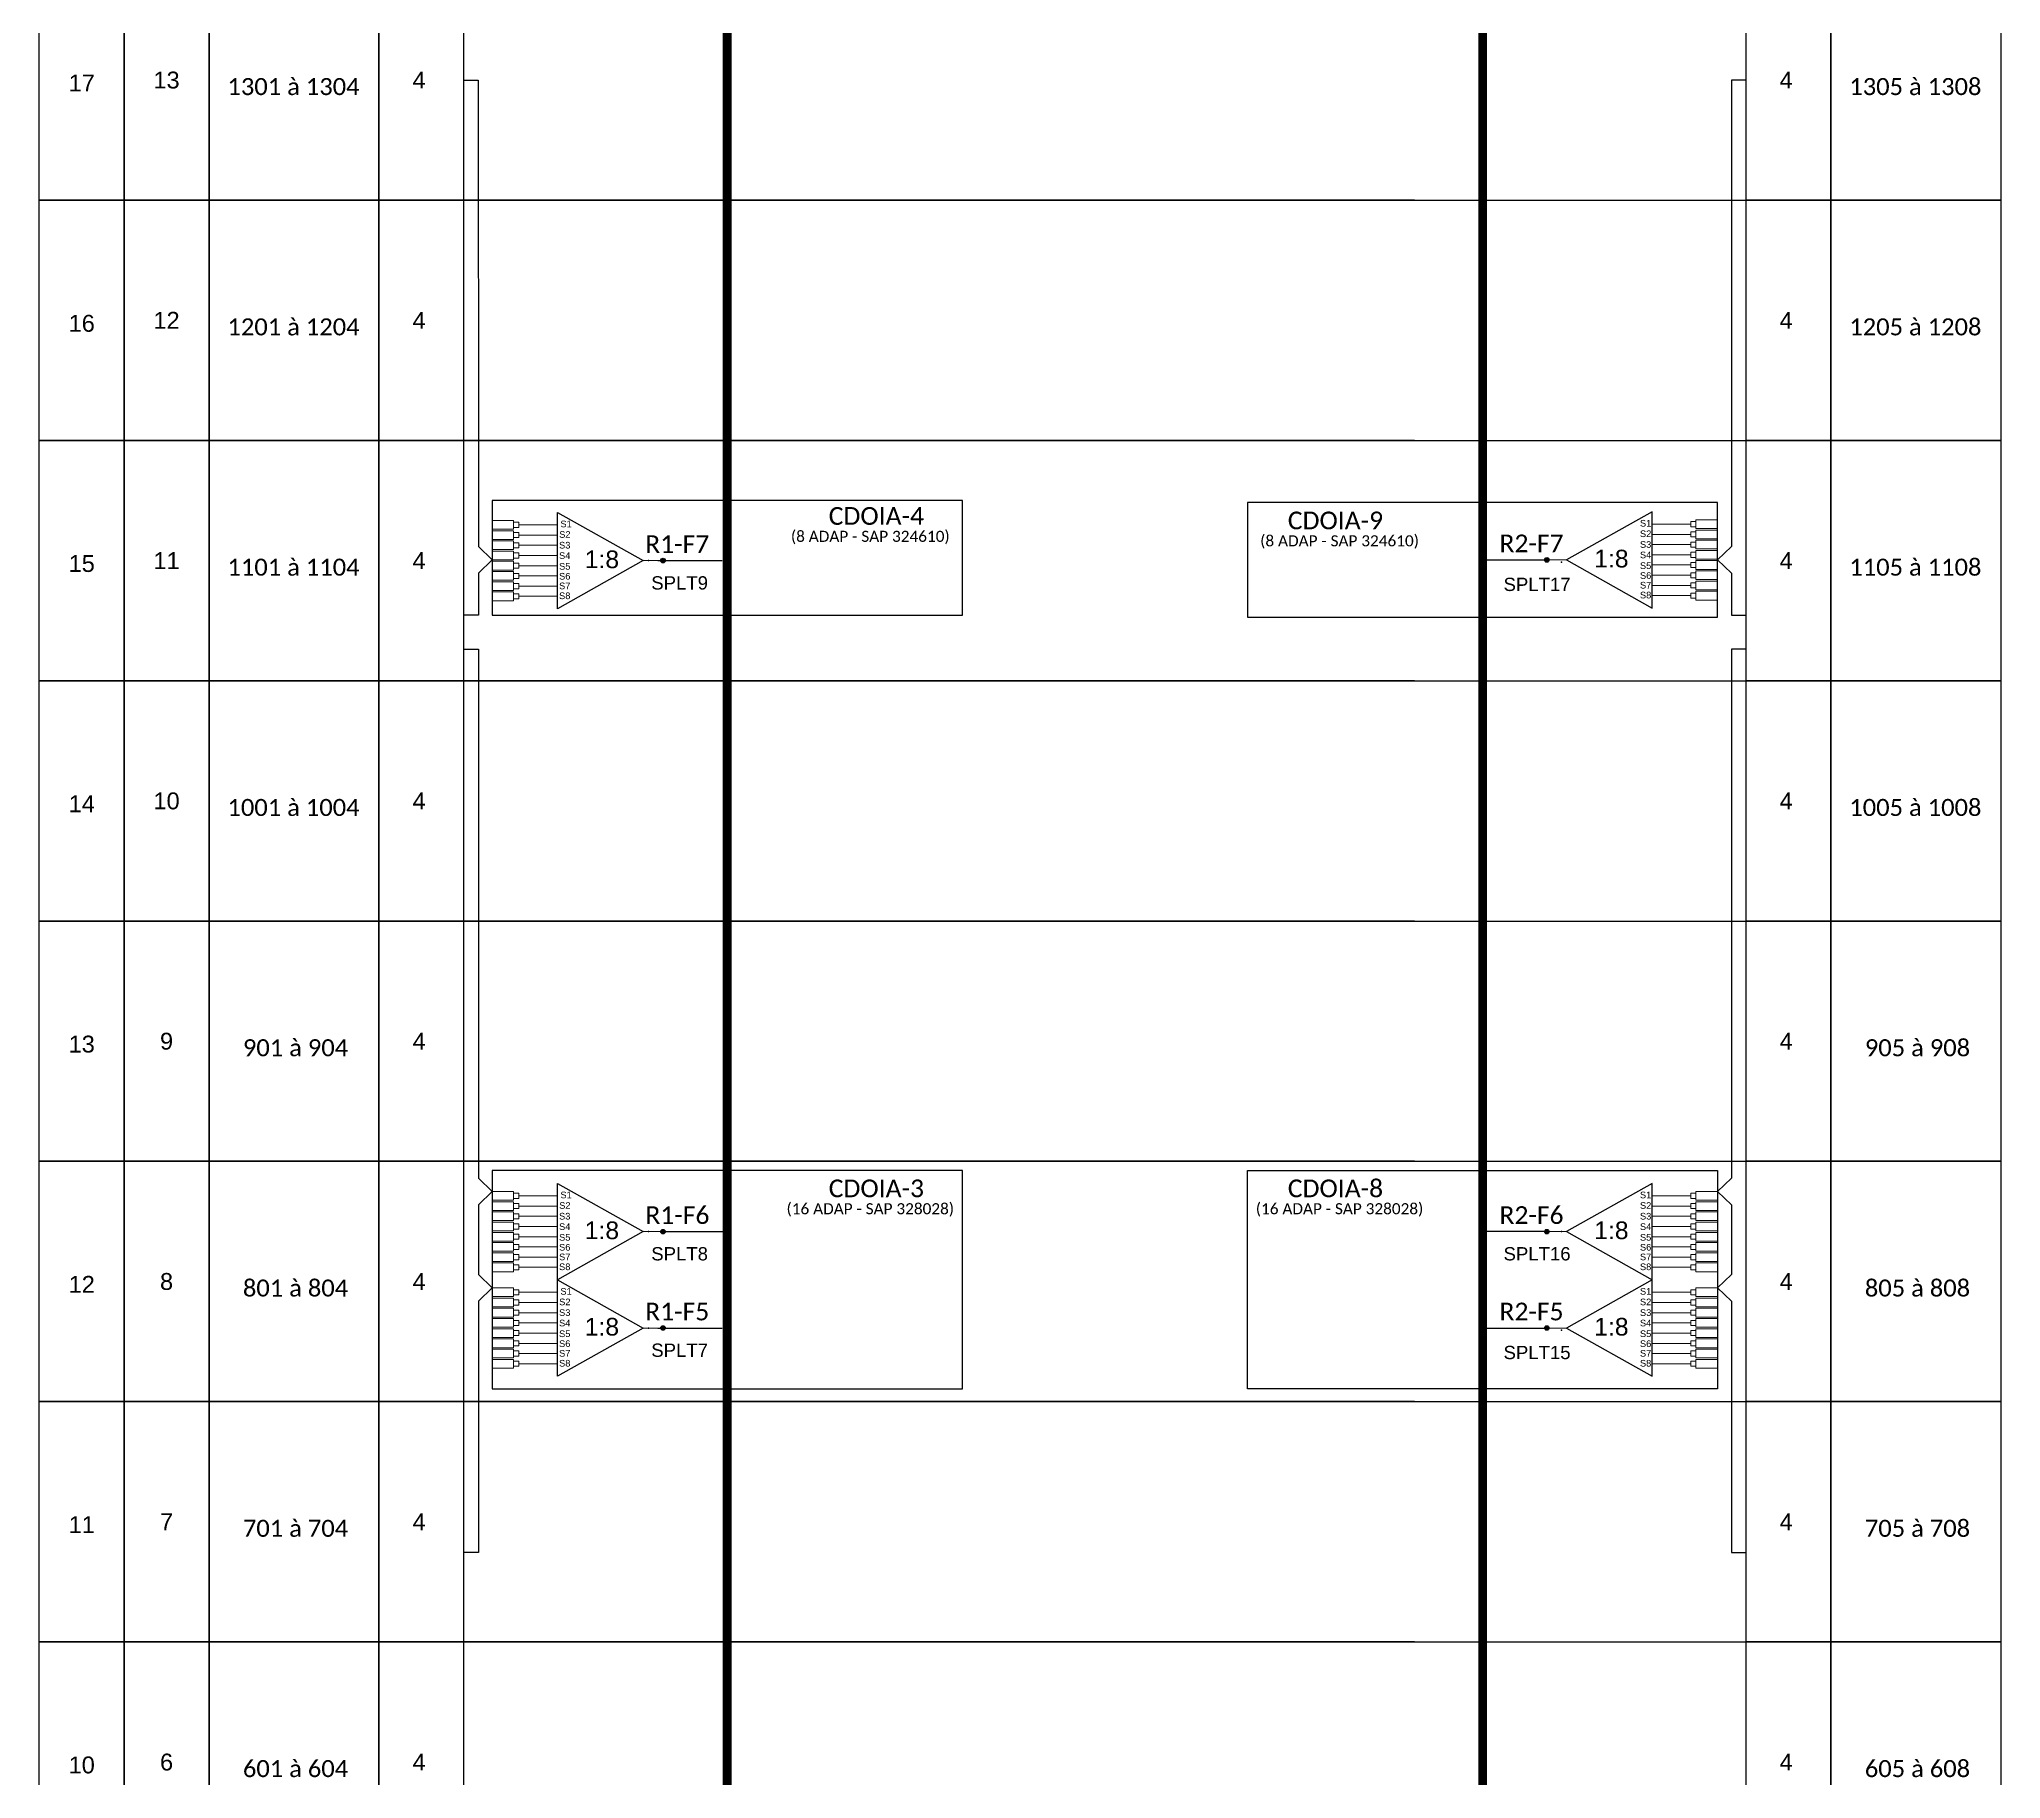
# Model space of a CAD drawing. Header units: millimetres. Extents: x 688550 to 690417, y 7458888 to 7459543.
# Drawn here: x 689033 to 689229.8, y 7459221 to 7459395.5 of the extents above; entities that cross this region are included whole.
import ezdxf
from ezdxf.enums import TextEntityAlignment as Align

# ---------------------------------------------------------------- set-up
doc = ezdxf.new("R2010")
doc.units = ezdxf.units.MM
doc.header["$LTSCALE"] = 3
doc.header["$MEASUREMENT"] = 0
doc.styles.add('ARIAL', font='arial.ttf')
doc.styles.add('WMF-Calibri0', font='calibri.ttf')

# ---------------------------------------------------------------- blocks, each defined once
blk = doc.blocks.new('SPLT_1-8_SC-APC')
at = {"color": 1}
blk.add_lwpolyline([(-7.37, -2.1), (-17.04, -7.55), (-7.37, -13), (-7.37, -2.1)], dxfattribs=at)
at = {"color": 3, "lineweight": 0}
for points in [[(-2.99, -3.51), (-7.37, -3.51)], [(-2.41, -3.02), (-2.41, -4)], [(-2.41, -3.02), (0, -3.02)], [(-2.41, -4), (0, -4)], [(-2.41, -4.17), (-2.41, -5.16)], [(-2.41, -4.17), (0, -4.17)], [(-7.37, -4.66), (-2.99, -4.66)], [(-7.37, -5.82), (-2.99, -5.82)], [(-2.41, -5.16), (0, -5.16)], [(-2.41, -5.32), (-2.41, -6.31)], [(-2.41, -5.32), (0, -5.32)], [(-2.41, -6.31), (0, -6.31)], [(-2.41, -6.48), (-2.41, -7.46)], [(-2.41, -6.48), (0, -6.48)], [(-7.37, -6.97), (-2.99, -6.97)], [(-7.37, -8.12), (-2.99, -8.12)], [(-2.41, -7.46), (0, -7.46)], [(-2.41, -7.63), (-2.41, -8.62)], [(-2.41, -7.63), (0, -7.63)], [(-2.41, -8.62), (0, -8.62)], [(-2.41, -8.78), (-2.41, -9.77)], [(-2.41, -8.78), (0, -8.78)], [(-7.37, -9.28), (-2.99, -9.28)], [(-7.37, -10.43), (-2.99, -10.43)], [(-2.41, -9.77), (0, -9.77)], [(-2.41, -9.94), (-2.41, -10.92)], [(-2.41, -9.94), (0, -9.94)], [(-2.41, -10.92), (0, -10.92)], [(-7.37, -11.58), (-2.99, -11.58)], [(-2.41, -11.09), (-2.41, -12.08)], [(-2.41, -11.09), (0, -11.09)], [(-2.41, -12.08), (0, -12.08)]]:
    blk.add_lwpolyline(points, dxfattribs=at)
for points in [[(-2.99, -3.22), (-2.41, -3.22), (-2.41, -3.8), (-2.99, -3.8)], [(-2.99, -4.38), (-2.41, -4.38), (-2.41, -4.95), (-2.99, -4.95)], [(-2.99, -5.53), (-2.41, -5.53), (-2.41, -6.1), (-2.99, -6.1)], [(-2.99, -6.68), (-2.41, -6.68), (-2.41, -7.26), (-2.99, -7.26)], [(-2.99, -7.84), (-2.41, -7.84), (-2.41, -8.41), (-2.99, -8.41)], [(-2.99, -8.99), (-2.41, -8.99), (-2.41, -9.56), (-2.99, -9.56)], [(-2.99, -10.14), (-2.41, -10.14), (-2.41, -10.72), (-2.99, -10.72)], [(-2.99, -11.3), (-2.41, -11.3), (-2.41, -11.87), (-2.99, -11.87)]]:
    blk.add_lwpolyline(points, close=True, dxfattribs=at)
at = {"color": 1, "lineweight": 0}
blk.add_lwpolyline([(-17.04, -7.55), (-19.26, -7.55)], dxfattribs=at)
at = {"color": 1, "style": 'ARIAL'}
for s, height, p in [('S1', 0.75, (-8.74, -3.78)), ('S2', 0.75, (-8.74, -4.97)), ('1:8', 2, (-13.91, -8.4)), ('S3', 0.75, (-8.74, -6.18)), ('S4', 0.75, (-8.74, -7.36)), ('S5', 0.75, (-8.74, -8.57)), ('S6', 0.75, (-8.74, -9.69)), ('S7', 0.75, (-8.74, -10.78)), ('S8', 0.75, (-8.74, -11.9))]:
    blk.add_text(s, height=height, dxfattribs=at).set_placement(p)
blk = doc.blocks.new('SPLITTER_')
blk.add_point((0, 0))
at = {"style": 'ARIAL', "flags": 4}
blk.add_attdef('SPLT', (0, -3.26), '', height=1.5, dxfattribs=at)
blk = doc.blocks.new('SPLT_1-8_SC-APC_ESQ')
at = {"color": 1}
blk.add_lwpolyline([(7.37, -2.1), (17.04, -7.55), (7.37, -13), (7.37, -2.1)], dxfattribs=at)
at = {"color": 3, "lineweight": 0}
for points in [[(2.41, -3.02), (0, -3.02)], [(2.41, -4), (0, -4)], [(2.41, -4.17), (0, -4.17)], [(2.41, -3.02), (2.41, -4)], [(2.41, -4.17), (2.41, -5.16)], [(2.99, -3.51), (7.37, -3.51)], [(2.41, -5.16), (0, -5.16)], [(2.41, -5.32), (0, -5.32)], [(2.41, -6.31), (0, -6.31)], [(2.41, -6.48), (0, -6.48)], [(2.41, -5.32), (2.41, -6.31)], [(2.41, -6.48), (2.41, -7.46)], [(7.37, -4.66), (2.99, -4.66)], [(7.37, -5.82), (2.99, -5.82)], [(2.41, -7.46), (0, -7.46)], [(2.41, -7.63), (0, -7.63)], [(2.41, -8.62), (0, -8.62)], [(2.41, -8.78), (0, -8.78)], [(2.41, -7.63), (2.41, -8.62)], [(2.41, -8.78), (2.41, -9.77)], [(7.37, -6.97), (2.99, -6.97)], [(7.37, -8.12), (2.99, -8.12)], [(2.41, -9.77), (0, -9.77)], [(2.41, -9.94), (0, -9.94)], [(2.41, -10.92), (0, -10.92)], [(2.41, -9.94), (2.41, -10.92)], [(7.37, -9.28), (2.99, -9.28)], [(7.37, -10.43), (2.99, -10.43)], [(2.41, -11.09), (0, -11.09)], [(2.41, -12.08), (0, -12.08)], [(2.41, -11.09), (2.41, -12.08)], [(7.37, -11.58), (2.99, -11.58)]]:
    blk.add_lwpolyline(points, dxfattribs=at)
for points in [[(2.99, -3.22), (2.41, -3.22), (2.41, -3.8), (2.99, -3.8)], [(2.99, -4.38), (2.41, -4.38), (2.41, -4.95), (2.99, -4.95)], [(2.99, -5.53), (2.41, -5.53), (2.41, -6.1), (2.99, -6.1)], [(2.99, -6.68), (2.41, -6.68), (2.41, -7.26), (2.99, -7.26)], [(2.99, -7.84), (2.41, -7.84), (2.41, -8.41), (2.99, -8.41)], [(2.99, -8.99), (2.41, -8.99), (2.41, -9.56), (2.99, -9.56)], [(2.99, -10.14), (2.41, -10.14), (2.41, -10.72), (2.99, -10.72)], [(2.99, -11.3), (2.41, -11.3), (2.41, -11.87), (2.99, -11.87)]]:
    blk.add_lwpolyline(points, close=True, dxfattribs=at)
at = {"color": 1, "lineweight": 0}
blk.add_lwpolyline([(17.04, -7.55), (19.26, -7.55)], dxfattribs=at)
at = {"color": 1, "style": 'ARIAL'}
for s, height, p in [('S2', 0.75, (7.56, -4.97)), ('S1', 0.75, (7.7, -3.78)), ('S3', 0.75, (7.55, -6.18)), ('S4', 0.75, (7.55, -7.36)), ('1:8', 2, (10.45, -8.4)), ('S5', 0.75, (7.55, -8.57)), ('S6', 0.75, (7.55, -9.69)), ('S7', 0.75, (7.55, -10.78)), ('S8', 0.75, (7.55, -11.9))]:
    blk.add_text(s, height=height, dxfattribs=at).set_placement(p)

msp = doc.modelspace()

# ---------------------------------------------------------------- hatches: boundary and pattern name
h = msp.add_hatch(color=3)
h.dxf.hatch_style = 1
edge = h.paths.add_edge_path()
edge.add_arc((689095.58, 7459343.19), 0.228, 0, 360)
h = msp.add_hatch(color=3)
h.dxf.hatch_style = 1
edge = h.paths.add_edge_path()
edge.add_arc((689184.23, 7459343.26), 0.228, 0, 360)
h = msp.add_hatch(color=3)
h.dxf.hatch_style = 1
edge = h.paths.add_edge_path()
edge.add_arc((689095.58, 7459275.89), 0.228, 0, 360)
h = msp.add_hatch(color=3)
h.dxf.hatch_style = 1
edge = h.paths.add_edge_path()
edge.add_arc((689184.23, 7459275.89), 0.228, 0, 360)
h = msp.add_hatch(color=3)
h.dxf.hatch_style = 1
edge = h.paths.add_edge_path()
edge.add_arc((689095.58, 7459266.22), 0.228, 0, 360)
h = msp.add_hatch(color=3)
h.dxf.hatch_style = 1
edge = h.paths.add_edge_path()
edge.add_arc((689184.23, 7459266.22), 0.228, 0, 360)

# ---------------------------------------------------------------- linework, layer by layer
for p, q in [((689050.04, 7459379.34), (689050.04, 7459403.44)), ((689170.96, 7459379.34), (689050.04, 7459379.34)), ((689050.04, 7459379.34), (689204.21, 7459379.34)), ((689050.04, 7459355.24), (689050.04, 7459379.34)), ((689170.96, 7459355.24), (689050.04, 7459355.24)), ((689050.04, 7459355.24), (689204.21, 7459355.24)), ((689050.04, 7459331.14), (689050.04, 7459355.24)), ((689170.96, 7459331.14), (689050.04, 7459331.14)), ((689050.04, 7459331.14), (689204.21, 7459331.14)), ((689050.04, 7459307.04), (689050.04, 7459331.14)), ((689170.96, 7459307.04), (689050.04, 7459307.04)), ((689050.04, 7459307.04), (689204.21, 7459307.04)), ((689050.04, 7459282.94), (689050.04, 7459307.04)), ((689170.96, 7459282.94), (689050.04, 7459282.94)), ((689050.04, 7459282.94), (689204.21, 7459282.94)), ((689050.04, 7459258.84), (689050.04, 7459282.94)), ((689170.96, 7459258.84), (689050.04, 7459258.84)), ((689050.04, 7459258.84), (689204.21, 7459258.84)), ((689050.04, 7459234.74), (689050.04, 7459258.84)), ((689170.96, 7459234.74), (689050.04, 7459234.74)), ((689050.04, 7459234.74), (689204.21, 7459234.74)), ((689050.04, 7459210.64), (689050.04, 7459234.74))]:
    msp.add_line(p, q)
at = {"color": 5, "const_width": 0.888}
msp.add_lwpolyline([(689102.02, 7459415.49), (689102.02, 7459006.07)], dxfattribs=at)
at = {"color": 6, "const_width": 0.888}
msp.add_lwpolyline([(689177.79, 7458988.26), (689177.79, 7459415.49)], dxfattribs=at)
for points in [[(689033.01, 7459403.44), (689041.53, 7459403.44), (689041.53, 7459379.34), (689033.01, 7459379.34)], [(689041.53, 7459403.44), (689050.04, 7459403.44), (689050.04, 7459379.34), (689041.53, 7459379.34)], [(689067.08, 7459403.44), (689050.04, 7459403.44), (689050.04, 7459379.34), (689067.08, 7459379.34)], [(689075.6, 7459403.44), (689067.08, 7459403.44), (689067.08, 7459379.34), (689075.6, 7459379.34)], [(689204.21, 7459403.44), (689212.73, 7459403.44), (689212.73, 7459379.34), (689204.21, 7459379.34)], [(689212.73, 7459403.44), (689229.76, 7459403.44), (689229.76, 7459379.34), (689212.73, 7459379.34)], [(689033.01, 7459379.34), (689041.53, 7459379.34), (689041.53, 7459355.24), (689033.01, 7459355.24)], [(689041.53, 7459379.34), (689050.04, 7459379.34), (689050.04, 7459355.24), (689041.53, 7459355.24)], [(689067.08, 7459379.34), (689050.04, 7459379.34), (689050.04, 7459355.24), (689067.08, 7459355.24)], [(689075.6, 7459379.34), (689067.08, 7459379.34), (689067.08, 7459355.24), (689075.6, 7459355.24)], [(689204.21, 7459379.34), (689212.73, 7459379.34), (689212.73, 7459355.24), (689204.21, 7459355.24)], [(689212.73, 7459379.34), (689229.76, 7459379.34), (689229.76, 7459355.24), (689212.73, 7459355.24)], [(689033.01, 7459355.24), (689041.53, 7459355.24), (689041.53, 7459331.14), (689033.01, 7459331.14)], [(689041.53, 7459355.24), (689050.04, 7459355.24), (689050.04, 7459331.14), (689041.53, 7459331.14)], [(689067.08, 7459355.24), (689050.04, 7459355.24), (689050.04, 7459331.14), (689067.08, 7459331.14)], [(689075.6, 7459355.24), (689067.08, 7459355.24), (689067.08, 7459331.14), (689075.6, 7459331.14)], [(689204.21, 7459355.24), (689212.73, 7459355.24), (689212.73, 7459331.14), (689204.21, 7459331.14)], [(689212.73, 7459355.24), (689229.76, 7459355.24), (689229.76, 7459331.14), (689212.73, 7459331.14)], [(689033.01, 7459331.14), (689041.53, 7459331.14), (689041.53, 7459307.04), (689033.01, 7459307.04)], [(689041.53, 7459331.14), (689050.04, 7459331.14), (689050.04, 7459307.04), (689041.53, 7459307.04)], [(689067.08, 7459331.14), (689050.04, 7459331.14), (689050.04, 7459307.04), (689067.08, 7459307.04)], [(689075.6, 7459331.14), (689067.08, 7459331.14), (689067.08, 7459307.04), (689075.6, 7459307.04)], [(689204.21, 7459331.14), (689212.73, 7459331.14), (689212.73, 7459307.04), (689204.21, 7459307.04)], [(689212.73, 7459331.14), (689229.76, 7459331.14), (689229.76, 7459307.04), (689212.73, 7459307.04)], [(689033.01, 7459307.04), (689041.53, 7459307.04), (689041.53, 7459282.94), (689033.01, 7459282.94)], [(689041.53, 7459307.04), (689050.04, 7459307.04), (689050.04, 7459282.94), (689041.53, 7459282.94)], [(689067.08, 7459307.04), (689050.04, 7459307.04), (689050.04, 7459282.94), (689067.08, 7459282.94)], [(689075.6, 7459307.04), (689067.08, 7459307.04), (689067.08, 7459282.94), (689075.6, 7459282.94)], [(689204.21, 7459307.04), (689212.73, 7459307.04), (689212.73, 7459282.94), (689204.21, 7459282.94)], [(689212.73, 7459307.04), (689229.76, 7459307.04), (689229.76, 7459282.94), (689212.73, 7459282.94)], [(689033.01, 7459282.94), (689041.53, 7459282.94), (689041.53, 7459258.84), (689033.01, 7459258.84)], [(689041.53, 7459282.94), (689050.04, 7459282.94), (689050.04, 7459258.84), (689041.53, 7459258.84)], [(689067.08, 7459282.94), (689050.04, 7459282.94), (689050.04, 7459258.84), (689067.08, 7459258.84)], [(689075.6, 7459282.94), (689067.08, 7459282.94), (689067.08, 7459258.84), (689075.6, 7459258.84)], [(689204.21, 7459282.94), (689212.73, 7459282.94), (689212.73, 7459258.84), (689204.21, 7459258.84)], [(689212.73, 7459282.94), (689229.76, 7459282.94), (689229.76, 7459258.84), (689212.73, 7459258.84)], [(689033.01, 7459258.84), (689041.53, 7459258.84), (689041.53, 7459234.74), (689033.01, 7459234.74)], [(689041.53, 7459258.84), (689050.04, 7459258.84), (689050.04, 7459234.74), (689041.53, 7459234.74)], [(689067.08, 7459258.84), (689050.04, 7459258.84), (689050.04, 7459234.74), (689067.08, 7459234.74)], [(689075.6, 7459258.84), (689067.08, 7459258.84), (689067.08, 7459234.74), (689075.6, 7459234.74)], [(689204.21, 7459258.84), (689212.73, 7459258.84), (689212.73, 7459234.74), (689204.21, 7459234.74)], [(689212.73, 7459258.84), (689229.76, 7459258.84), (689229.76, 7459234.74), (689212.73, 7459234.74)], [(689033.01, 7459234.74), (689041.53, 7459234.74), (689041.53, 7459210.64), (689033.01, 7459210.64)], [(689041.53, 7459234.74), (689050.04, 7459234.74), (689050.04, 7459210.64), (689041.53, 7459210.64)], [(689067.08, 7459234.74), (689050.04, 7459234.74), (689050.04, 7459210.64), (689067.08, 7459210.64)], [(689075.6, 7459234.74), (689067.08, 7459234.74), (689067.08, 7459210.64), (689075.6, 7459210.64)], [(689204.21, 7459234.74), (689212.73, 7459234.74), (689212.73, 7459210.64), (689204.21, 7459210.64)], [(689212.73, 7459234.74), (689229.76, 7459234.74), (689229.76, 7459210.64), (689212.73, 7459210.64)]]:
    msp.add_lwpolyline(points, close=True)
at = {"color": 3}
for points in [[(689075.6, 7459391.39), (689077.05, 7459391.39), (689077.06, 7459351.6), (689077.06, 7459351.6), (689077.06, 7459351.6), (689077.06, 7459344.6), (689078.45, 7459343.26), (689077.06, 7459341.92), (689077.06, 7459337.72), (689075.6, 7459337.72)], [(689204.21, 7459391.39), (689202.75, 7459391.39), (689202.74, 7459351.6), (689202.74, 7459351.6), (689202.74, 7459351.6), (689202.74, 7459344.6), (689201.35, 7459343.26), (689202.74, 7459341.92), (689202.74, 7459337.72), (689204.21, 7459337.72)], [(689075.6, 7459334.3), (689077.06, 7459334.3), (689077.06, 7459290.84)], [(689204.21, 7459334.3), (689202.74, 7459334.3), (689202.75, 7459287.85)], [(689077.06, 7459291.65), (689077.06, 7459289.32)], [(689202.75, 7459291.75), (689202.75, 7459289.34)], [(689077.06, 7459289.32), (689077.06, 7459281.25), (689078.45, 7459279.91), (689077.06, 7459278.57), (689077.06, 7459271.58), (689078.45, 7459270.24), (689077.06, 7459268.9), (689077.06, 7459243.72), (689075.6, 7459243.72)], [(689202.75, 7459287.85), (689202.75, 7459281.25), (689201.35, 7459279.91), (689202.74, 7459278.57), (689202.74, 7459271.58), (689201.35, 7459270.24), (689202.74, 7459268.9), (689202.74, 7459243.72), (689204.21, 7459243.72)], [(689077.07, 7459278.58), (689077.07, 7459274.05)]]:
    msp.add_lwpolyline(points, dxfattribs=at)
at = {"color": 1}
for points in [[(689125.61, 7459349.22), (689078.45, 7459349.22), (689078.45, 7459337.72), (689125.61, 7459337.72)], [(689201.35, 7459349.01), (689154.19, 7459349.01), (689154.19, 7459337.52), (689201.35, 7459337.52)], [(689125.61, 7459282.02), (689078.45, 7459282.02), (689078.45, 7459260.12), (689125.61, 7459260.12)], [(689154.19, 7459282.02), (689201.35, 7459282.02), (689201.35, 7459260.12), (689154.19, 7459260.12)]]:
    msp.add_lwpolyline(points, close=True, dxfattribs=at)
at = {"color": 5}
for points in [[(689095.06, 7459343.19), (689101.5, 7459343.19)], [(689095.58, 7459275.89), (689102.02, 7459275.89)], [(689095.06, 7459266.22), (689101.5, 7459266.22)]]:
    msp.add_lwpolyline(points, dxfattribs=at)
at = {"color": 6}
for points in [[(689177.79, 7459343.26), (689184.23, 7459343.26)], [(689184.23, 7459275.89), (689177.72, 7459275.89)], [(689177.79, 7459266.22), (689184.23, 7459266.22)]]:
    msp.add_lwpolyline(points, dxfattribs=at)
at = {"color": 3}
for centre in [(689095.58, 7459343.19), (689184.23, 7459343.26), (689095.58, 7459275.89), (689184.23, 7459275.89), (689095.58, 7459266.22), (689184.23, 7459266.22)]:
    msp.add_circle(centre, 0.228, dxfattribs=at)

# ---------------------------------------------------------------- block references
at = {"xscale": 0.887679352350533, "yscale": 0.8876793525218963, "zscale": 0.887679352350533}
for p in [(689078.45, 7459349.89), (689078.45, 7459282.59), (689078.45, 7459272.92)]:
    msp.add_blockref('SPLT_1-8_SC-APC_ESQ', p, dxfattribs=at)
at = {"color": 3, "xscale": 0.887679352350533, "yscale": 0.8876793525218963, "zscale": 0.887679352350533}
for p in [(689201.33, 7459349.96), (689201.33, 7459282.59), (689201.33, 7459272.92)]:
    msp.add_blockref('SPLT_1-8_SC-APC', p, dxfattribs=at)
ref = msp.add_blockref('SPLITTER_', (689094.12, 7459343.19), dxfattribs=dict(xscale=0.887679352350533, yscale=0.8876793525218963, zscale=0.887679352350533))
ref.add_attrib('SPLT', 'SPLT9', (689094.4, 7459340.29), dxfattribs={"height": 1.332, "style": 'ARIAL'})
ref = msp.add_blockref('SPLITTER_', (689185.69, 7459343.04), dxfattribs=dict(xscale=-0.887679352350533, yscale=0.8876793525218963, zscale=0.8876793523500002))
ref.add_attrib('SPLT', 'SPLT17', (689179.89, 7459340.14), dxfattribs={"height": 1.332, "style": 'ARIAL'})
ref = msp.add_blockref('SPLITTER_', (689094.12, 7459275.89), dxfattribs=dict(xscale=0.887679352350533, yscale=0.8876793525218963, zscale=0.887679352350533))
ref.add_attrib('SPLT', 'SPLT8', (689094.4, 7459273), dxfattribs={"height": 1.332, "style": 'ARIAL'})
ref = msp.add_blockref('SPLITTER_', (689185.69, 7459275.89), dxfattribs=dict(xscale=-0.887679352350533, yscale=0.8876793525218963, zscale=0.8876793523500002))
ref.add_attrib('SPLT', 'SPLT16', (689179.89, 7459273), dxfattribs={"height": 1.332, "style": 'ARIAL'})
ref = msp.add_blockref('SPLITTER_', (689094.12, 7459266.22), dxfattribs=dict(xscale=0.887679352350533, yscale=0.8876793525218963, zscale=0.887679352350533))
ref.add_attrib('SPLT', 'SPLT7', (689094.4, 7459263.33), dxfattribs={"height": 1.332, "style": 'ARIAL'})
ref = msp.add_blockref('SPLITTER_', (689185.69, 7459265.99), dxfattribs=dict(xscale=-0.887679352350533, yscale=0.8876793525218963, zscale=0.8876793523500002))
ref.add_attrib('SPLT', 'SPLT15', (689179.89, 7459263.1), dxfattribs={"height": 1.332, "style": 'ARIAL'})

# ---------------------------------------------------------------- texts
at = {"style": 'WMF-Calibri0'}
for s, height, p in [('1301 à 1304', 1.7053, (689051.89, 7459389.88)), ('1305 à 1308', 1.7053, (689214.57, 7459389.88)), ('1201 à 1204', 1.7053, (689051.89, 7459365.78)), ('1205 à 1208', 1.7053, (689214.57, 7459365.78)), ('1101 à 1104', 1.7053, (689051.89, 7459341.68)), ('1105 à 1108', 1.7053, (689214.57, 7459341.68)), ('1001 à 1004', 1.7053, (689051.89, 7459317.58)), ('1005 à 1008', 1.7053, (689214.57, 7459317.58)), ('901 à 904', 1.705, (689053.44, 7459293.48)), ('905 à 908', 1.705, (689216.13, 7459293.48)), ('801 à 804', 1.705, (689053.44, 7459269.38)), ('805 à 808', 1.705, (689216.13, 7459269.38)), ('701 à 704', 1.705, (689053.44, 7459245.28)), ('705 à 708', 1.705, (689216.13, 7459245.28)), ('601 à 604', 1.705, (689053.44, 7459221.18)), ('605 à 608', 1.705, (689216.13, 7459221.18))]:
    msp.add_text(s, height=height, dxfattribs=at).set_placement(p)
at = {"color": 1, "style": 'WMF-Calibri0'}
for s, p in [('CDOIA-4', (689112.2, 7459346.78)), ('CDOIA-9', (689158.25, 7459346.33)), ('CDOIA-3', (689112.2, 7459279.34)), ('CDOIA-8', (689158.25, 7459279.34))]:
    msp.add_text(s, height=1.775, dxfattribs=at).set_placement(p)
at = {"color": 5, "style": 'WMF-Calibri0'}
for s, p in [('R1-F7', (689093.79, 7459343.96)), ('R1-F6', (689093.81, 7459276.66)), ('R1-F5', (689093.79, 7459266.99))]:
    msp.add_text(s, height=1.775, dxfattribs=at).set_placement(p)
at = {"color": 1, "style": 'WMF-Calibri0'}
for s, p in [('(8 ADAP - SAP 324610)', (689116.37, 7459345.07)), ('(8 ADAP - SAP 324610)', (689163.44, 7459344.62)), ('(16 ADAP - SAP 328028)', (689116.37, 7459277.63)), ('(16 ADAP - SAP 328028)', (689163.44, 7459277.63))]:
    msp.add_text(s, height=1.1096, dxfattribs=at).set_placement(p, align=Align.CENTER)
at = {"color": 6, "style": 'WMF-Calibri0'}
for s, p in [('R2-F7', (689179.48, 7459344.03)), ('R2-F6', (689179.48, 7459276.66)), ('R2-F5', (689179.48, 7459266.99))]:
    msp.add_text(s, height=1.775, dxfattribs=at).set_placement(p)
at = {"style": 'ARIAL', "flags": 12}
for tag, p in [('17', (689037.27, 7459391.09)), ('13', (689045.78, 7459391.39)), ('4', (689071.12, 7459391.39)), ('4', (689208.24, 7459391.39)), ('16', (689037.27, 7459366.99)), ('12', (689045.78, 7459367.29)), ('4', (689071.12, 7459367.29)), ('4', (689208.24, 7459367.29)), ('11', (689045.78, 7459343.19)), ('4', (689071.12, 7459343.19)), ('4', (689208.24, 7459343.19)), ('15', (689037.27, 7459342.9)), ('14', (689037.27, 7459318.8)), ('10', (689045.78, 7459319.09)), ('4', (689071.12, 7459319.09)), ('4', (689208.24, 7459319.09)), ('13', (689037.27, 7459294.7)), ('9', (689045.78, 7459294.99)), ('4', (689071.12, 7459294.99)), ('4', (689208.24, 7459294.99)), ('12', (689037.27, 7459270.6)), ('8', (689045.78, 7459270.89)), ('4', (689071.12, 7459270.89)), ('4', (689208.24, 7459270.89)), ('11', (689037.27, 7459246.5)), ('7', (689045.78, 7459246.79)), ('4', (689071.12, 7459246.79)), ('4', (689208.24, 7459246.79)), ('10', (689037.27, 7459222.4)), ('6', (689045.78, 7459222.69)), ('4', (689071.12, 7459222.69)), ('4', (689208.24, 7459222.69))]:
    msp.add_attdef(tag, text='XX', height=1.693, dxfattribs=at).set_placement(p, align=Align.MIDDLE_CENTER)

doc.saveas('drawing.dxf')
